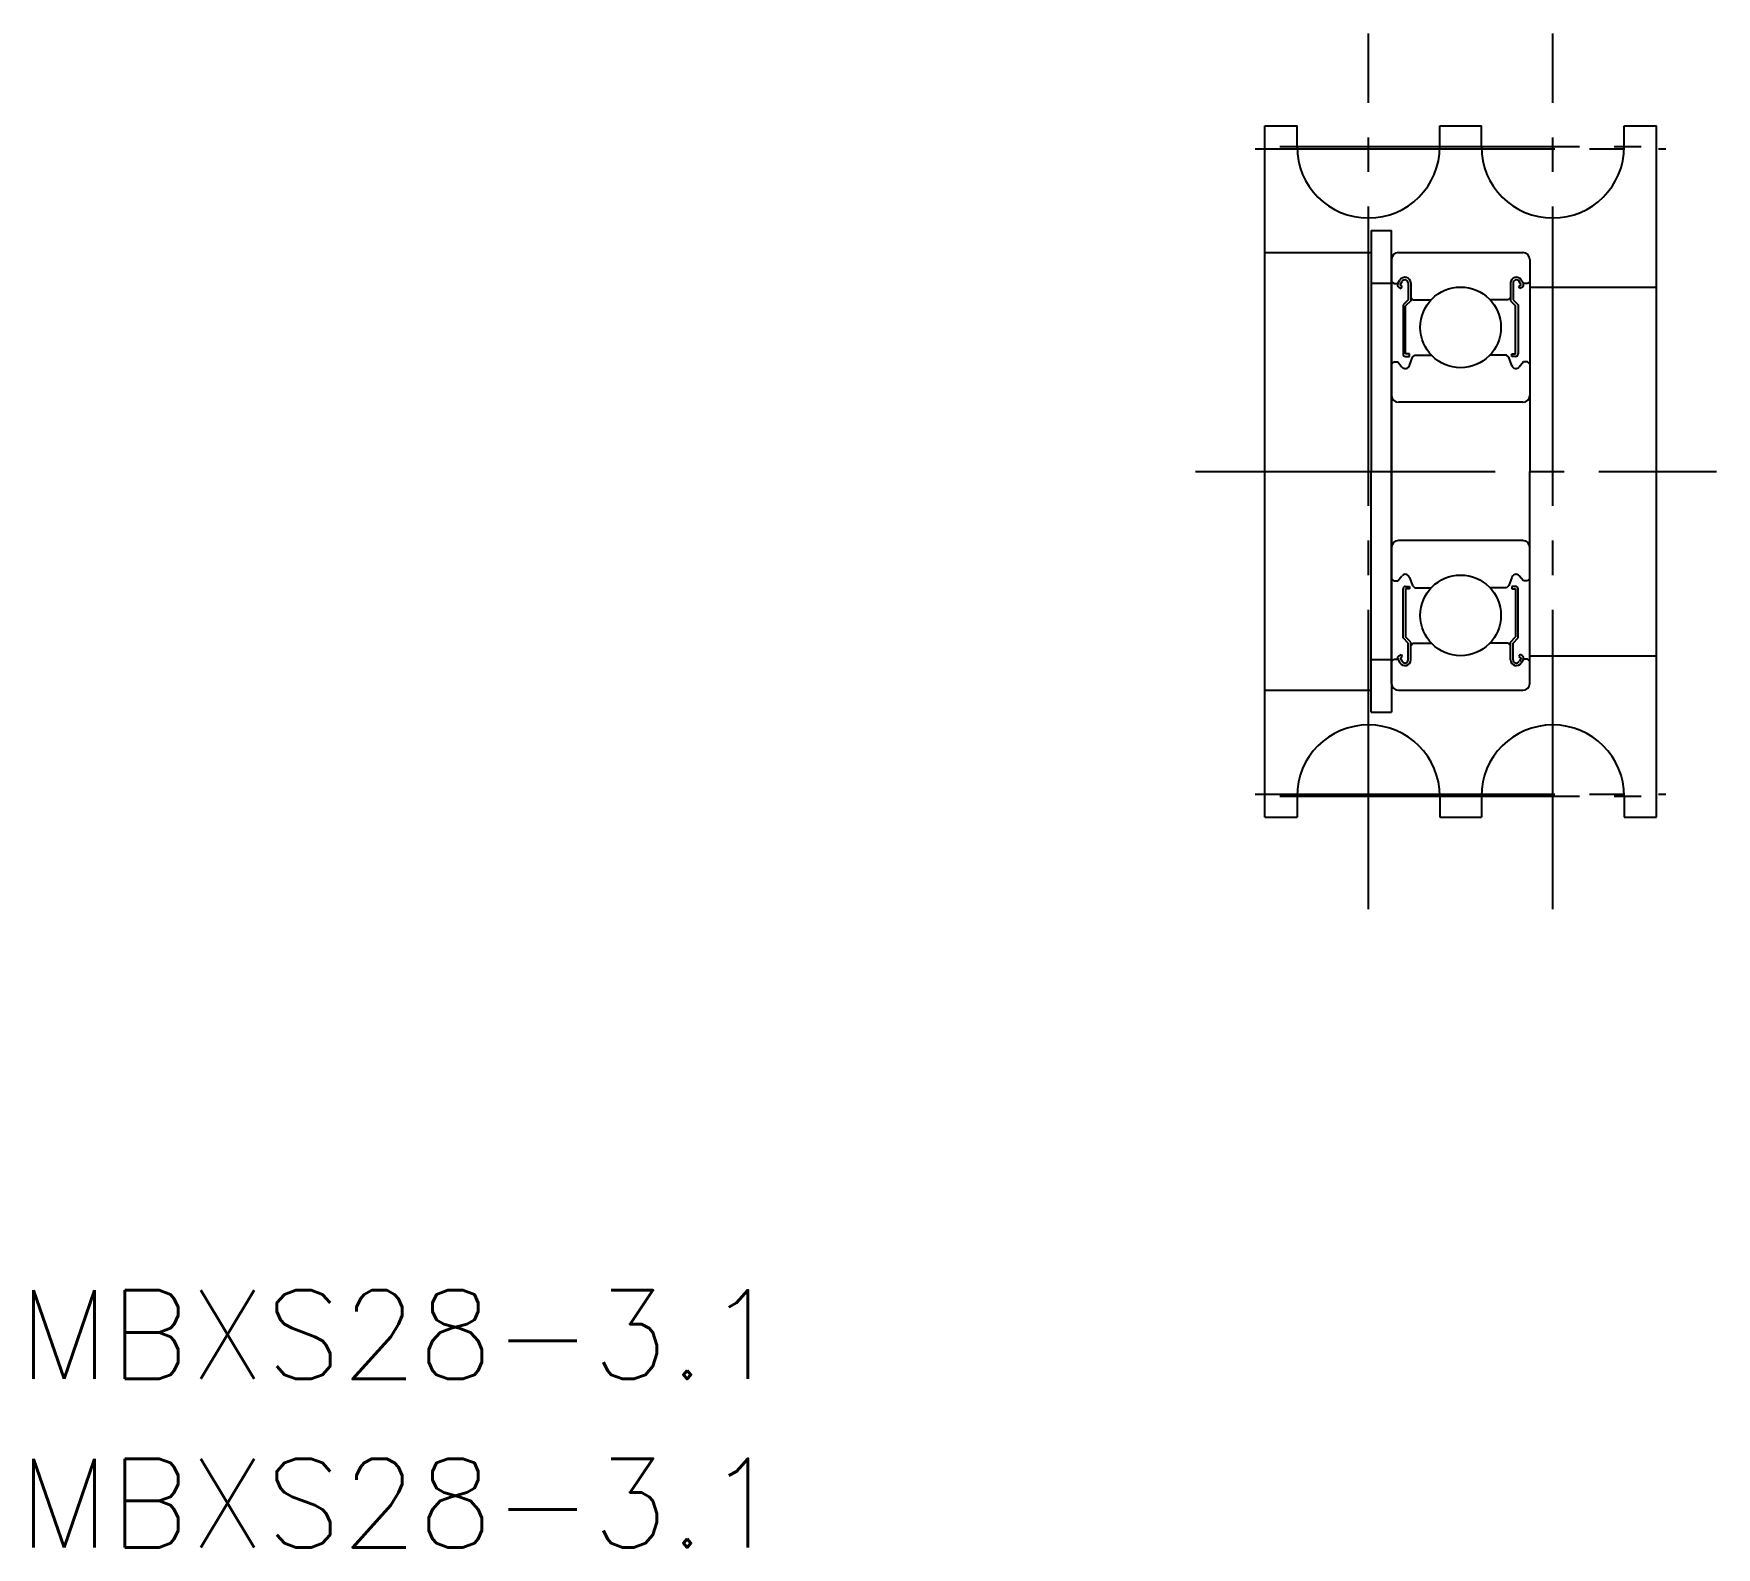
# Model space of a CAD drawing. Extents: x 229.8 to 302.8, y 162.2 to 227.9.
import ezdxf

# ---------------------------------------------------------------- set-up
doc = ezdxf.new("R2010")
doc.units = 0
doc.linetypes.add('CENTER', pattern=[17.5, 13, -1.5, 1.5, -1.5])
doc.layers.get('0').update_dxf_attribs({"linetype": 'CONTINUOUS'})
doc.layers.add('CENTER', color=1, linetype='CENTER')
doc.styles.get("Standard").update_dxf_attribs({"font": 'txt.shx', "bigfont": '@extfont2.shx'})

msp = doc.modelspace()

# ---------------------------------------------------------------- linework, layer by layer
at = {"color": 7, "linetype": 'CONTINUOUS'}
for p, q in [((283.233, 193.934), (283.233, 223.934)), ((283.233, 223.934), (284.633, 223.934)), ((284.633, 223.034), (284.633, 223.934)), ((290.833, 223.034), (290.833, 223.934)), ((290.833, 223.934), (292.633, 223.934)), ((292.633, 223.034), (292.633, 223.934)), ((298.833, 223.934), (300.233, 223.934)), ((298.833, 223.034), (298.833, 223.934)), ((300.233, 193.934), (300.233, 223.934)), ((287.858, 219.384), (287.858, 208.934)), ((287.858, 219.384), (288.733, 219.384)), ((288.733, 208.934), (288.733, 219.384)), ((283.233, 218.434), (287.858, 218.434)), ((289.033, 218.434), (294.433, 218.434)), ((288.733, 218.134), (288.733, 208.934)), ((294.733, 218.134), (294.733, 208.934)), ((287.858, 217.1), (288.733, 217.1)), ((288.733, 217.184), (288.833, 217.084)), ((288.833, 217.084), (289.01, 217.084)), ((289.01, 217.084), (289.101, 217.237)), ((289.051, 216.932), (289.147, 216.877)), ((289.107, 217.029), (289.197, 217.182)), ((289.203, 216.973), (289.107, 217.029)), ((289.147, 216.877), (289.203, 216.973)), ((289.455, 217.113), (289.455, 216.384)), ((289.566, 217.113), (289.566, 216.338)), ((293.899, 217.113), (293.899, 216.338)), ((294.01, 217.113), (294.01, 216.384)), ((294.262, 216.973), (294.359, 217.029)), ((294.318, 216.877), (294.262, 216.973)), ((294.359, 217.029), (294.268, 217.182)), ((294.414, 216.932), (294.318, 216.877)), ((294.455, 217.084), (294.364, 217.237)), ((294.633, 217.084), (294.455, 217.084)), ((294.733, 217.184), (294.633, 217.084)), ((294.733, 216.934), (300.233, 216.934)), ((289.455, 216.384), (289.233, 216.162)), ((289.233, 216.162), (289.233, 214.035)), ((289.566, 216.338), (289.344, 216.116)), ((289.566, 216.484), (289.666, 216.384)), ((289.666, 216.384), (290.459, 216.384)), ((293.799, 216.384), (293.006, 216.384)), ((293.899, 216.484), (293.799, 216.384)), ((293.899, 216.338), (294.121, 216.116)), ((294.01, 216.384), (294.233, 216.162)), ((294.233, 216.162), (294.233, 214.035)), ((289.344, 214.035), (289.344, 216.116)), ((294.121, 214.035), (294.121, 216.116)), ((294.733, 215.834), (294.733, 215.834)), ((289.51, 214.035), (289.344, 214.035)), ((289.51, 213.924), (289.51, 214.035)), ((289.641, 213.89), (289.741, 213.984)), ((289.741, 213.984), (290.459, 213.984)), ((293.724, 213.984), (293.006, 213.984)), ((293.824, 213.89), (293.724, 213.984)), ((293.955, 214.035), (294.121, 214.035)), ((293.955, 213.924), (293.955, 214.035)), ((288.733, 213.584), (288.833, 213.684)), ((288.833, 213.684), (289.01, 213.684)), ((289.01, 213.684), (289.189, 213.465)), ((289.344, 213.924), (289.51, 213.924)), ((289.51, 213.531), (289.641, 213.89)), ((293.955, 213.531), (293.824, 213.89)), ((294.121, 213.924), (293.955, 213.924)), ((294.455, 213.684), (294.276, 213.465)), ((294.633, 213.684), (294.455, 213.684)), ((294.733, 213.584), (294.633, 213.684)), ((294.733, 213.534), (294.733, 213.534)), ((294.433, 211.934), (289.033, 211.934)), ((287.858, 198.484), (287.858, 208.934)), ((288.733, 208.934), (288.733, 198.484)), ((288.733, 199.734), (288.733, 208.934)), ((294.733, 199.734), (294.733, 208.934)), ((294.433, 205.934), (289.033, 205.934)), ((288.733, 204.284), (288.833, 204.184)), ((288.833, 204.184), (289.01, 204.184)), ((289.01, 204.184), (289.189, 204.403)), ((289.233, 201.706), (289.233, 203.833)), ((289.344, 203.944), (289.51, 203.944)), ((289.51, 203.833), (289.344, 203.833)), ((289.344, 203.833), (289.344, 201.752)), ((289.51, 204.337), (289.641, 203.978)), ((289.51, 203.944), (289.51, 203.833)), ((289.641, 203.978), (289.741, 203.884)), ((289.741, 203.884), (290.459, 203.884)), ((293.724, 203.884), (293.006, 203.884)), ((293.824, 203.978), (293.724, 203.884)), ((293.955, 204.337), (293.824, 203.978)), ((294.121, 203.944), (293.955, 203.944)), ((293.955, 203.944), (293.955, 203.833)), ((293.955, 203.833), (294.121, 203.833)), ((294.121, 203.833), (294.121, 201.752)), ((294.233, 201.706), (294.233, 203.833)), ((294.455, 204.184), (294.276, 204.403)), ((294.633, 204.184), (294.455, 204.184)), ((294.733, 204.284), (294.633, 204.184)), ((289.455, 201.484), (289.233, 201.706)), ((289.566, 201.53), (289.344, 201.752)), ((293.899, 201.53), (294.121, 201.752)), ((294.01, 201.484), (294.233, 201.706)), ((289.051, 200.936), (289.147, 200.991)), ((289.203, 200.895), (289.107, 200.84)), ((289.107, 200.84), (289.197, 200.686)), ((289.147, 200.991), (289.203, 200.895)), ((289.455, 200.755), (289.455, 201.484)), ((289.566, 200.755), (289.566, 201.53)), ((289.566, 201.384), (289.666, 201.484)), ((289.666, 201.484), (290.459, 201.484)), ((293.799, 201.484), (293.006, 201.484)), ((293.899, 201.384), (293.799, 201.484)), ((293.899, 200.755), (293.899, 201.53)), ((294.01, 200.755), (294.01, 201.484)), ((294.318, 200.991), (294.262, 200.895)), ((294.262, 200.895), (294.359, 200.84)), ((294.359, 200.84), (294.268, 200.686)), ((294.414, 200.936), (294.318, 200.991)), ((294.733, 200.934), (300.233, 200.934)), ((287.858, 200.769), (288.733, 200.769)), ((288.733, 200.684), (288.833, 200.784)), ((288.833, 200.784), (289.01, 200.784)), ((289.01, 200.784), (289.101, 200.631)), ((294.455, 200.784), (294.364, 200.631)), ((294.633, 200.784), (294.455, 200.784)), ((294.733, 200.684), (294.633, 200.784)), ((283.233, 199.434), (287.858, 199.434)), ((289.033, 199.434), (294.433, 199.434)), ((287.858, 198.484), (288.733, 198.484)), ((284.633, 194.834), (284.633, 193.934)), ((290.833, 194.834), (290.833, 193.934)), ((292.633, 194.834), (292.633, 193.934)), ((298.833, 194.834), (298.833, 193.934)), ((283.233, 193.934), (284.633, 193.934)), ((290.833, 193.934), (292.633, 193.934)), ((298.833, 193.934), (300.233, 193.934))]:
    msp.add_line(p, q, dxfattribs=at)
for centre in [(291.733, 215.184), (291.733, 202.684)]:
    msp.add_circle(centre, 1.75, dxfattribs=at)
for centre, radius, start, end in [((287.733, 223.034), 3.1, 180, 0), ((295.733, 223.034), 3.1, 180, 0), ((289.033, 218.134), 0.3, 90, 180), ((294.433, 218.134), 0.3, 0, 90), ((289.107, 217.029), 0.111, 149.98707, 240.00905), ((289.317, 217.113), 0.249, 0, 150.00121), ((289.317, 217.113), 0.138, 0, 150.00256), ((294.148, 217.113), 0.249, 29.99879, 180), ((294.148, 217.113), 0.138, 29.99744, 180), ((294.359, 217.029), 0.111, 299.99095, 30.01293), ((289.344, 214.035), 0.111, 180.00005, 270.00003), ((294.121, 214.035), 0.111, 269.99997, 359.99995), ((289.332, 213.585), 0.186, 220.0002, 343.15268), ((294.133, 213.585), 0.186, 196.84732, 319.9998), ((289.033, 212.234), 0.3, 180, 270), ((294.433, 212.234), 0.3, 270, 0), ((289.033, 205.634), 0.3, 90, 180), ((294.433, 205.634), 0.3, 0, 90), ((289.332, 204.283), 0.186, 16.84732, 139.9998), ((294.133, 204.283), 0.186, 40.0002, 163.15268), ((289.344, 203.833), 0.111, 89.99997, 179.99995), ((294.121, 203.833), 0.111, 0.00005, 90.00003), ((289.107, 200.84), 0.111, 119.99095, 210.01293), ((294.359, 200.84), 0.111, 329.98707, 60.00905), ((289.317, 200.755), 0.249, 209.99879, 0), ((289.317, 200.755), 0.138, 209.99744, 0), ((294.148, 200.755), 0.249, 180, 330.00121), ((294.148, 200.755), 0.138, 180, 330.00256), ((289.033, 199.734), 0.3, 180, 270), ((294.433, 199.734), 0.3, 270, 0), ((287.733, 194.834), 3.1, 0, 180), ((295.733, 194.834), 3.1, 0, 180)]:
    msp.add_arc(centre, radius, start, end, dxfattribs=at)
at = {"layer": 'CENTER', "color": 1, "linetype": 'CENTER'}
for p, q in [((287.733, 189.934), (287.733, 227.934)), ((295.733, 189.934), (295.733, 227.934)), ((282.823, 222.934), (300.643, 222.934)), ((283.893, 223.034), (299.573, 223.034)), ((280.233, 208.934), (302.831, 208.934)), ((282.823, 194.934), (300.643, 194.934)), ((283.893, 194.834), (299.573, 194.834))]:
    msp.add_line(p, q, dxfattribs=at)

# ---------------------------------------------------------------- texts
at = {"color": 7, "linetype": 'CONTINUOUS'}
for p in [(229.148, 169.548), (229.148, 162.238)]:
    msp.add_text('MBXS28-3.1', height=3.8472, dxfattribs=at).set_placement(p)

doc.saveas('drawing.dxf')
